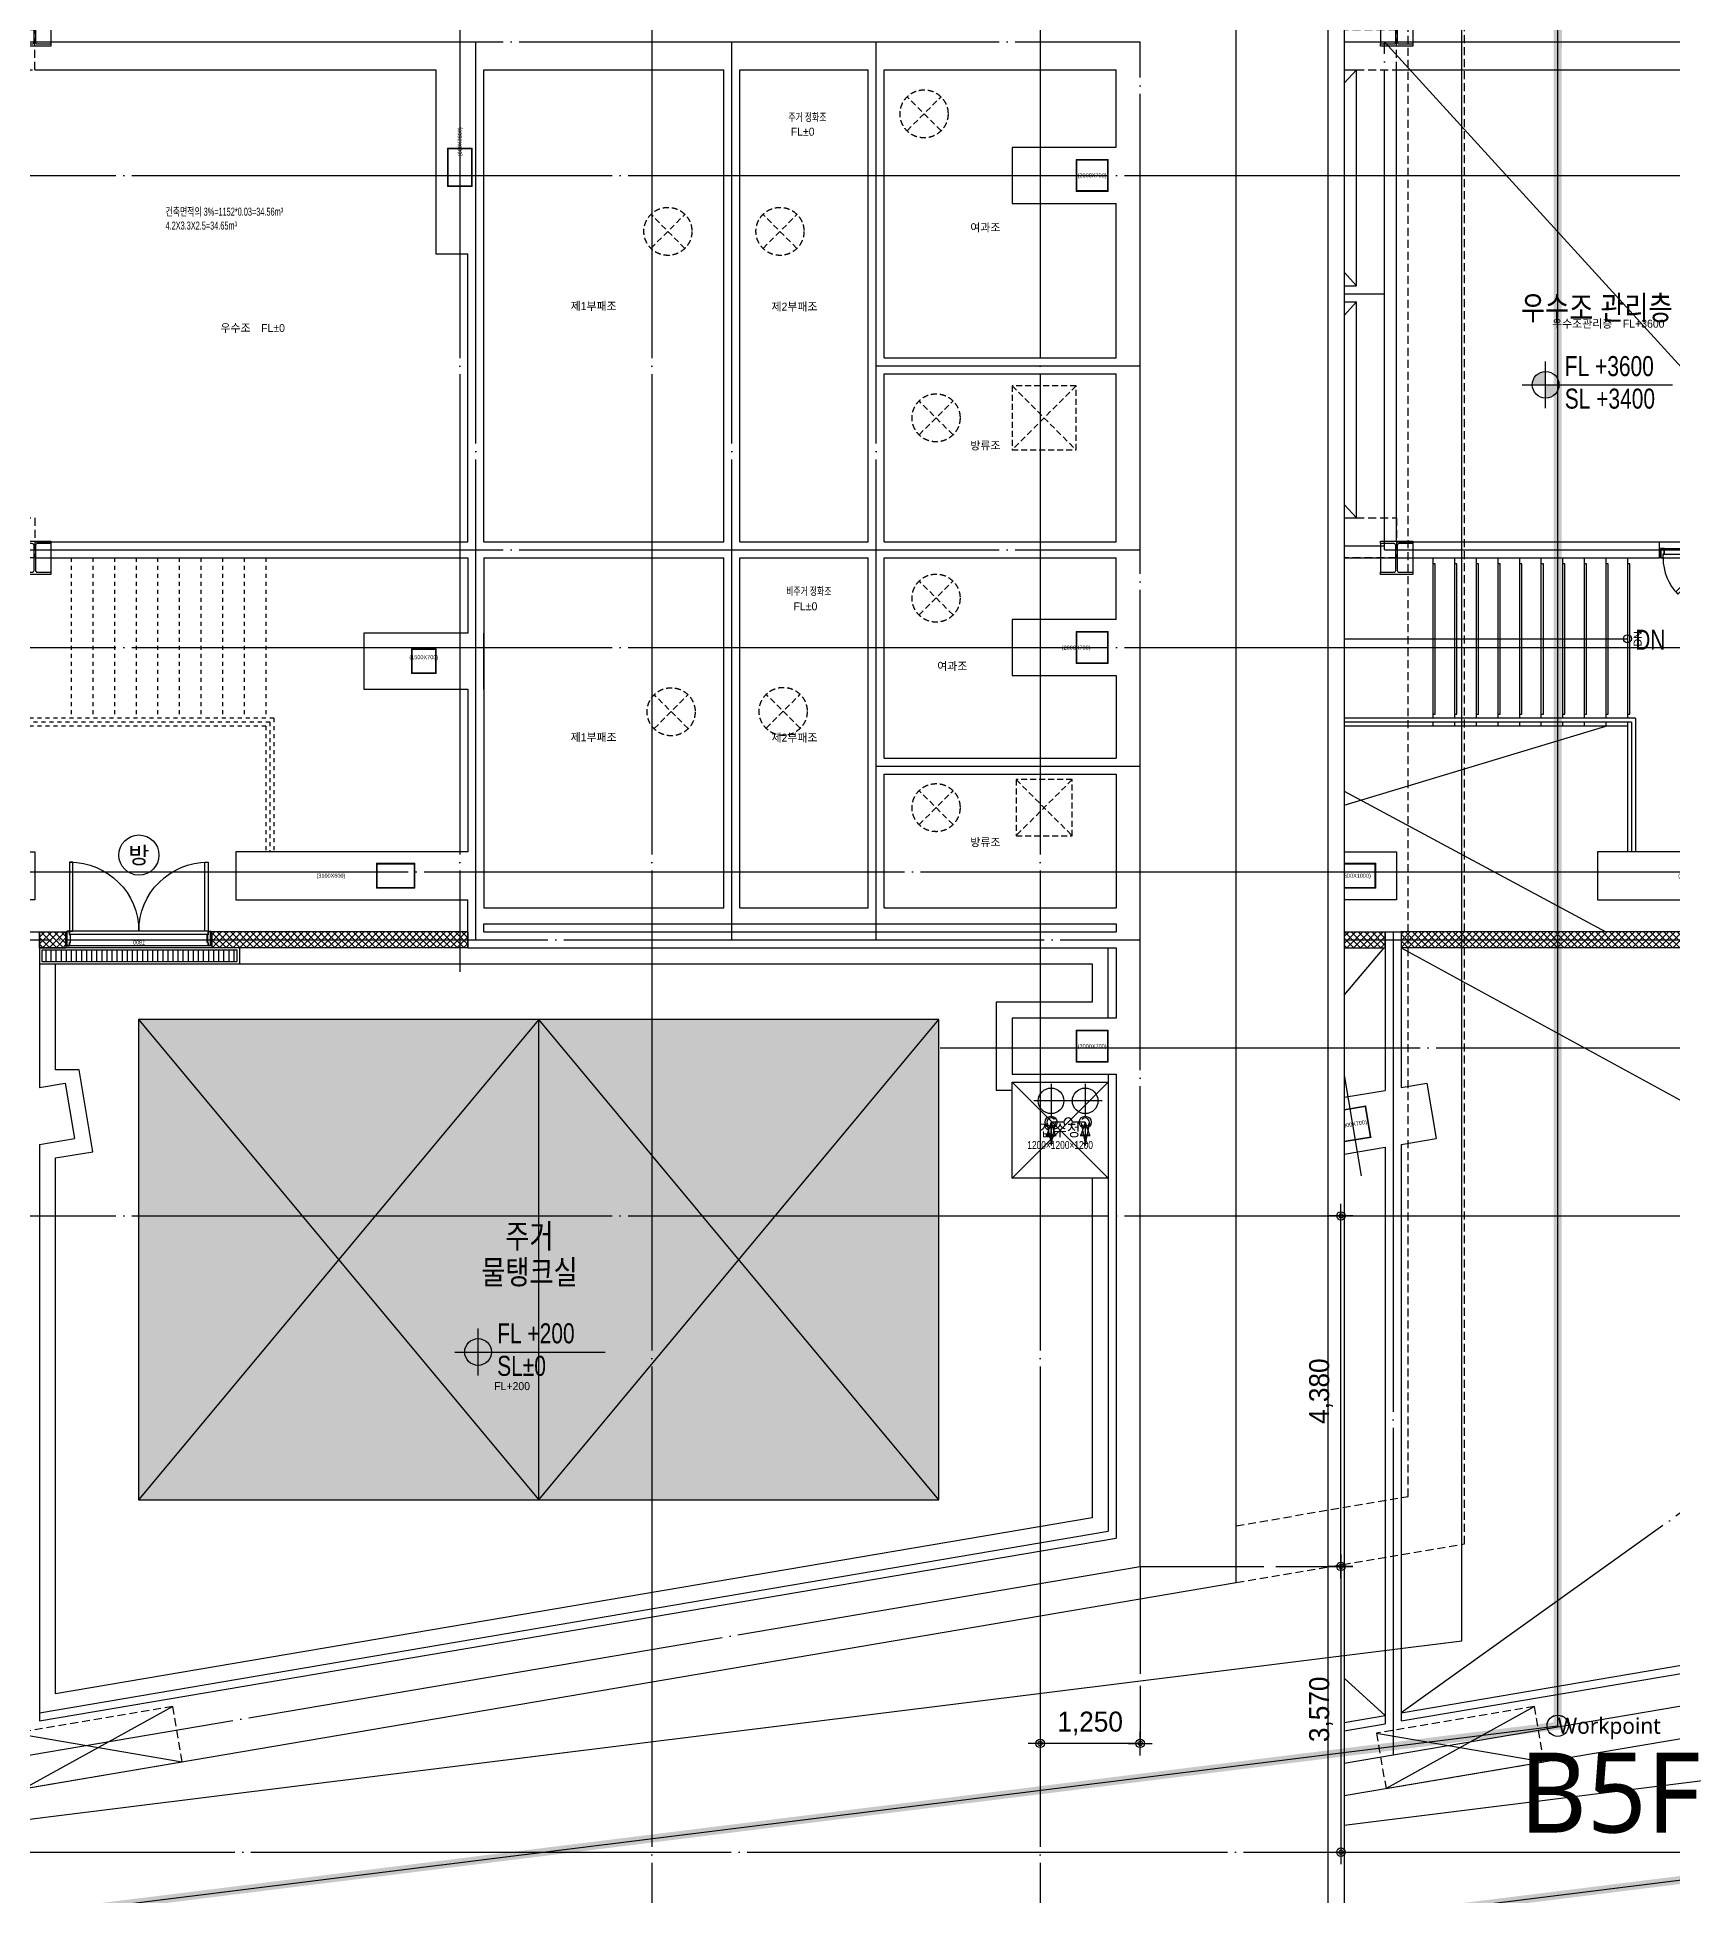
# Model space of a CAD drawing. Header units: millimetres. Extents: x 0 to 1390178, y 0 to 110113.
# Drawn here: x 37944 to 58378, y 16322 to 39544 of the extents above; entities that cross this region are included whole.
import ezdxf
from ezdxf.enums import TextEntityAlignment as Align
from ezdxf.xclip import XClip

# ---------------------------------------------------------------- set-up
doc = ezdxf.new("R2010")
doc.units = ezdxf.units.MM
doc.header["$LTSCALE"] = 100
doc.header["$XCLIPFRAME"] = 0
for name, pattern in [('CEN', [62, 60, -1, 0, -1]), ('X - 평면도$0$CEN', [62, 60, -1, 0, -1]), ('X - 평면도$0$H1', [1, 0.5, -0.5]), ('X - 평면도$0$HID', [1.5, 1, -0.5]), ('X - 평면도$0$HIDDEN', [0.375, 0.25, -0.125]), ('X - 평면도$0$PHANTOM2', [50, 40, -2, 2, -2, 2, -2])]:
    doc.linetypes.add(name, pattern=pattern)
doc.layers.get('DEFPOINTS').update_dxf_attribs({"color": 145})
for name, color, linetype in [('A-CEN', 1, 'CEN'), ('AA-MKXS', 7, 'Continuous'), ('AA-XXXX-SYMB', 7, 'Continuous'), ('AA-XXXX-TEXT', 3, 'Continuous'), ('DIM', 7, 'Continuous'), ('TEXT1', 7, 'Continuous'), ('X - 평면도$0$! □-COL', 2, 'Continuous'), ('X - 평면도$0$0-구역계', 1, 'Continuous'), ('X - 평면도$0$A-HAT', 253, 'Continuous'), ('X - 평면도$0$A-OPEN', 9, 'X - 평면도$0$CEN'), ('X - 평면도$0$AA-EL-PCN8', 8, 'Continuous'), ('X - 평면도$0$AA-SSXM-STRS', 4, 'Continuous'), ('X - 평면도$0$AA-WAXM-BROK', 3, 'Continuous'), ('X - 평면도$0$AA-WAXM-CONC', 2, 'Continuous'), ('X - 평면도$0$AA-XXXX-CNTL', 1, 'X - 평면도$0$CEN'), ('X - 평면도$0$AA-XXXX-PATT', 8, 'Continuous'), ('X - 평면도$0$AA-XXXX-SYMB', 7, 'Continuous'), ('X - 평면도$0$CEN', 1, 'X - 평면도$0$CEN'), ('X - 평면도$0$H6', 6, 'X - 평면도$0$HIDDEN'), ('X - 평면도$0$H7', 7, 'X - 평면도$0$HID'), ('X - 평면도$0$M-PAD', 8, 'Continuous'), ('X - 평면도$0$벽배수판', 6, 'Continuous'), ('X - 평면도$0$집수정', 6, 'Continuous'), ('X - 평면도$0$트랜치', 8, 'Continuous')]:
    doc.layers.add(name, color=color, linetype=linetype)
doc.layers.add('X - 평면도$0$A-door', color=4, linetype='Continuous', lineweight=25)
for name, color, linetype, plot in [('X - 평면도$0$A-GUIDE TEXT', 67, 'Continuous', False), ('X - 평면도$0$AA-XXXX-H', 195, 'Continuous', False), ('X - 평면도$0$DEFPOINT', 163, 'Continuous', False), ('X - 평면도$0$설비장비', 6, 'Continuous', False)]:
    doc.layers.add(name, color=color, linetype=linetype, plot=plot)
doc.styles.add('HAUD01', font='Dotum.ttf')
doc.styles.add('X - 평면도$0$du', font='Dotum.ttf')
doc.styles.add('X - 평면도$0$HAUD01', font='Dotum.ttf')
doc.styles.add('X - 평면도$0$STANDARD', font='Dotum.ttf')
doc.styles.add('X - 평면도$0$맑은고딕', font='malgun.ttf')
doc.dimstyles.new('HAUD-80', dxfattribs={"dimscale": 100, "dimtxt": 2.5, "dimasz": 0.5, "dimexe": 0, "dimexo": 1.5, "dimgap": 1, "dimtad": 1, "dimdec": 0, "dimdsep": 46, "dimlunit": 6, "dimtxsty": 'HAUD01', "dimblk": 'Z_DOT', "dimcen": 2.5, "dimdle": 1.5, "dimclrd": 7, "dimclre": 7, "dimclrt": 4, "dimadec": 0, "dimazin": 0, "dimtfac": 1, "dimtdec": 0, "dimtix": 1, "dimtmove": 2, "dimatfit": 3, "dimfxl": 1, "dimtvp": 1, "dimtolj": 1, "dimtzin": 0, "dimarcsym": 0})

# ---------------------------------------------------------------- blocks, each defined once
blk = doc.blocks.new('C1E7A367F')
at = {"layer": 'AA-XXXX-SYMB'}
h = blk.add_hatch(color=256, dxfattribs=at)
h.paths.add_polyline_path([(-800, 0), (0, 0), (0, 800, 0.4142136)])
h.paths.add_polyline_path([(0, 0), (0, -800, 0.4142136), (800, 0)])
for p, q in [((0, -1400), (0, 1400)), ((-1400, 0), (7614, 0))]:
    blk.add_line(p, q, dxfattribs=at)
blk.add_circle((0, 0), 800, dxfattribs=at)
blk = doc.blocks.new('dr_갑')
at = {"layer": 'TEXT1'}
blk.add_circle((0, 0), 400, dxfattribs=at)
at = {"layer": 'TEXT1', "style": 'HAUD01'}
blk.add_text('방', height=335, dxfattribs=at).set_placement((0, 0), align=Align.MIDDLE)
blk = doc.blocks.new('X - 평면도$0$A$C2B30775D')
at = {"layer": 'X - 평면도$0$A-HAT'}
h = blk.add_hatch(dxfattribs=at)
h.set_pattern_fill('AR-CONC', color=253, scale=2.5)
h.set_pattern_definition([(50, (-37572, 84991.93), (455.4617, -39.8477), [47.625, -523.875]), (355, (-37572, 84991.93), (-88.107, 477.6416), [38.1, -419.1]), (100.451, (-37534.03, 84988.6), (367.3563, 437.7917), [40.475, -445.225]), (46.1842, (-37572, 85118.93), (677.6976, -105.1058), [71.4375, -785.8125]), (96.6356, (-37515.5, 85110.2), (593.5106, 618.564), [60.7125, -667.8375]), (351.184, (-37572, 85118.9), (593.5115, 618.563), [57.15, -628.65]), (21, (-37508.5, 85087.18), (379.0372, -255.6638), [47.625, -523.875]), (326, (-37508.5, 85087.2), (154.505, 460.47), [38.1, -419.1]), (71.4514, (-37476.9, 85065.87), (533.5412, 204.8071), [40.475, -445.225]), (37.5, (-37571.98, 84991.93), (7.7215, 211.3876), [0, -414.02, 0, -425.45, 0, -420.6875]), (7.5, (-37571.98, 84991.93), (167.04916, 250.45144), [0, -242.57, 0, -404.495, 0, -160.3375]), (327.5, (-37713.59, 84991.93), (338.9765, -14.32186), [0, -158.75, 0, -495.3, 0, -657.225]), (317.5, (-37777.1, 84991.93), (370.32295, 63.5662), [0, -206.375, 0, -328.93, 0, -466.725])])
h.paths.add_polyline_path([(37336, 7633), (37336, 13633), (27336, 13633), (27336, 7633)])
at = {"layer": 'X - 평면도$0$A-HAT', "color": 253}
blk.add_lwpolyline([(37336, 13633), (27336, 13633), (27336, 7633), (37336, 7633)], close=True, dxfattribs=at)
blk = doc.blocks.new('X - 평면도$0$A$Cb05b2743')
at = {"layer": 'X - 평면도$0$집수정', "color": 1}
for p, q in [((0, 1200), (-1200, 0)), ((-1200, 1200), (0, 0))]:
    blk.add_line(p, q, dxfattribs=at)
at = {"layer": 'X - 평면도$0$집수정'}
blk.add_lwpolyline([(-1200, 1200), (0, 1200), (0, 0), (-1200, 0)], close=True, dxfattribs=at)
at = {"layer": 'X - 평면도$0$DEFPOINT', "style": 'X - 평면도$0$du'}
for s, height, width, p in [('1200×1200×1200', 100, 0.8, (-600, 415)), ('집수정', 150, 0.9, (-600, 600))]:
    blk.add_text(s, height=height, dxfattribs=dict(at, width=width)).set_placement(p, align=Align.MIDDLE_CENTER)
blk = doc.blocks.new('X - 평면도$0$A$C131C07CB')
at = {"layer": 'X - 평면도$0$0-구역계', "color": 1, "linetype": 'X - 평면도$0$PHANTOM2', "const_width": 100, "flags": 128}
blk.add_lwpolyline([(50108, 50546), (32940, 50631), (27658, 50496), (20509, 50187), (2300, 48329), (1988, 39918), (1940, 31390), (1399, 24265), (272, 6596), (50, 108), (11256, 50), (11486, 6795), (29909, 7122), (29397, 12805), (50106, 15382)], close=True, dxfattribs=at)
at = {"layer": 'X - 평면도$0$DEFPOINT'}
for points in [[(50108, 50546), (32940, 50631), (27658, 50496), (20509, 50187), (2300, 48329), (1988, 39918), (1940, 31390), (1399, 24265), (272, 6596), (50, 108), (11256, 50), (11486, 6795), (29909, 7122), (29397, 12805), (50106, 15382)], [(48908, 49352), (32952, 49431), (27700, 49296), (20596, 48990), (3461, 47241), (3188, 39892), (3140, 31341), (2596, 24182), (1470, 6537), (1291, 1301), (10096, 1256), (10325, 7974), (28598, 8299), (28098, 13852), (48906, 16442)]]:
    blk.add_lwpolyline(points, close=True, dxfattribs=at)
blk.add_circle((50106, 15382), 133, dxfattribs=at)
at = {"layer": 'X - 평면도$0$DEFPOINT', "style": 'X - 평면도$0$맑은고딕'}
blk.add_text('Workpoint ', height=200, dxfattribs=at).set_placement((50106, 15382), align=Align.MIDDLE_LEFT)
blk = doc.blocks.new('X - 평면도$0$A$C32273470')
at = {"layer": 'X - 평면도$0$트랜치'}
h = blk.add_hatch(dxfattribs=at)
h.set_pattern_fill('ANSI31', color=252, scale=20, angle=45)
h.set_pattern_definition([(90, (-63671.98, -42723.11), (-63.5, 0), [])])
h.paths.add_polyline_path([(2470, 30), (2470, 170), (30, 170), (30, 30)])
blk.add_lwpolyline([(2500, 200), (0, 200), (0, 0), (2500, 0)], close=True, dxfattribs=at)
at = {"layer": 'X - 평면도$0$트랜치', "color": 252}
blk.add_lwpolyline([(2470, 170), (30, 170), (30, 30), (2470, 30)], close=True, dxfattribs=at)
blk = doc.blocks.new('X - 평면도$0$A$C598E7E63')
at = {"layer": 'X - 평면도$0$M-PAD'}
blk.add_lwpolyline([(38786, 22783), (28786, 22783), (28786, 16783), (38786, 16783)], close=True, dxfattribs=at)
at = {"layer": 'X - 평면도$0$설비장비'}
for p, q in [((33786, 22783), (28786, 16783)), ((28786, 22783), (33786, 16783)), ((33786, 16783), (33786, 22783)), ((38786, 16783), (33786, 22783)), ((33786, 16783), (38786, 22783)), ((40187, 21980), (40187, 21553)), ((40613, 21980), (40613, 21553)), ((40827, 21767), (39973, 21767)), ((40187, 21500), (40133, 21340)), ((40134, 21489), (40187, 21233)), ((40347, 21500), (40187, 21500)), ((40187, 21500), (40240, 21340)), ((40187, 21500), (40187, 21207)), ((40239, 21491), (40187, 21233)), ((40613, 21500), (40453, 21500)), ((40613, 21500), (40560, 21340)), ((40561, 21489), (40613, 21233)), ((40613, 21500), (40613, 21207)), ((40613, 21500), (40667, 21340)), ((40666, 21491), (40613, 21233)), ((40251, 21340), (40123, 21340)), ((40251, 21329), (40123, 21329)), ((40213, 21233), (40160, 21233)), ((40677, 21340), (40549, 21340)), ((40677, 21329), (40549, 21329)), ((40640, 21233), (40587, 21233))]:
    blk.add_line(p, q, dxfattribs=at)
for centre, radius in [((40187, 21767), 160), ((40613, 21767), 160), ((40187, 21500), 74.5), ((40613, 21500), 74.5)]:
    blk.add_circle(centre, radius, dxfattribs=at)
for centre, start, end in [((40187, 21500), 36.8699, 323.1301), ((40400, 21500), 306.8699, 233.1301), ((40613, 21500), 216.8699, 143.1301)]:
    blk.add_arc(centre, 53.3, start, end, dxfattribs=at)
blk = doc.blocks.new('X - 평면도$0$B5F_COL')
at = {"layer": 'X - 평면도$0$AA-WAXM-CONC'}
for p, q in [((-59878, 44123), (-59878, 43523)), ((-56978, 44123), (-59878, 44123)), ((-59878, 43523), (-56978, 43523)), ((-63981, 40896), (-62528, 41141)), ((-62328, 41175), (-62009, 41229)), ((-62009, 41229), (-61892, 40539)), ((-63864, 40206), (-62528, 40432)), ((-62328, 40465), (-61892, 40539))]:
    blk.add_line(p, q, dxfattribs=at)
for points in [[(-57378, 53893), (-57378, 51593), (-56978, 51593)], [(-56778, 51593), (-56778, 51593), (-56778, 53893)], [(-48878, 52923), (-50178, 52923), (-50178, 52223), (-48878, 52223)], [(-48878, 47023), (-50178, 47023), (-50178, 46323), (-48878, 46323)], [(-56978, 46853), (-58278, 46853), (-58278, 46153), (-56978, 46153)], [(-56778, 46153), (-56778, 46853)], [(-48878, 42043), (-50178, 42043), (-50178, 41343), (-48878, 41343)]]:
    blk.add_lwpolyline(points, dxfattribs=at)
blk.add_lwpolyline([(-62388, 43523), (-63388, 43523), (-63388, 44123), (-62388, 44123)], close=True, dxfattribs=at)
at = {"layer": 'X - 평면도$0$DEFPOINT'}
for p, q in [((-60664, 33443), (-62519, 32418)), ((-62636, 33108), (-60547, 32753))]:
    blk.add_line(p, q, dxfattribs=at)
at = {"layer": 'X - 평면도$0$DEFPOINT', "linetype": 'X - 평면도$0$HID'}
for points in [[(-63718, 54393), (-63718, 53893), (-62388, 53893), (-62388, 54393), (-63718, 54393)], [(-63588, 47793), (-63588, 48293), (-62388, 48293), (-62388, 47793), (-63588, 47793)]]:
    blk.add_lwpolyline(points, dxfattribs=at)
blk.add_lwpolyline([(-60664, 33443), (-62636, 33108), (-62519, 32418), (-60547, 32753)], close=True, dxfattribs=at)
at = {"layer": 'X - 평면도$0$DEFPOINT', "style": 'X - 평면도$0$STANDARD'}
for s, rotation, p in [('(600X2800)', 90, (-57078, 52993)), ('(2000X700)', 9.5826, (-62937, 40718))]:
    blk.add_text(s, height=50, rotation=rotation, dxfattribs=at).set_placement(p, align=Align.MIDDLE_CENTER)
for s, p in [('(2000X700)', (-49178, 52573)), ('(2000X700)', (-49378, 46673)), ('(1500X700)', (-57528, 46553)), ('(600X1000)', (-62888, 43823)), ('(3100X600)', (-58688, 43823)), ('(2000X700)', (-49178, 41693))]:
    blk.add_text(s, height=50, dxfattribs=at).set_placement(p, align=Align.MIDDLE_CENTER)
blk = doc.blocks.new('X - 평면도$0$A$C5db30ff4')
at = {"layer": 'DEFPOINTS'}
blk.add_circle((0, 0), 133, dxfattribs=at)
at = {"layer": 'X - 평면도$0$AA-WAXM-CONC'}
for p, q in [((-4017, 1789), (-4017, 22191)), ((-19027, 20691), (-14017, 20691)), ((-13417, 20691), (-10417, 20691)), ((-10417, 14791), (-10417, 20691)), ((-10217, 20691), (-8617, 20691)), ((-10217, 14791), (-10217, 20691)), ((-8617, 14791), (-8617, 20691)), ((-8417, 20691), (-5517, 20691)), ((-8417, 17091), (-8417, 20691)), ((-5517, 19721), (-5517, 20691)), ((-5517, 17091), (-5517, 19021)), ((-13617, 14791), (-13617, 18391)), ((-13417, 14791), (-13417, 18391)), ((-8417, 17091), (-5517, 17091)), ((-8417, 16891), (-5517, 16891)), ((-8417, 14791), (-8417, 16891)), ((-5517, 14791), (-5517, 16891)), ((-19027, 14791), (-13617, 14791)), ((-13417, 14791), (-10417, 14791)), ((-10217, 14791), (-8617, 14791)), ((-8417, 14791), (-5517, 14791)), ((-19017, 14591), (-13617, 14591)), ((-13617, 14591), (-13617, 13651)), ((-13417, 14591), (-13417, 10221)), ((-13417, 14591), (-10417, 14591)), ((-10417, 10221), (-10417, 14591)), ((-10217, 14591), (-8617, 14591)), ((-10217, 10221), (-10217, 14591)), ((-8617, 10221), (-8617, 14591)), ((-8417, 12091), (-8417, 14591)), ((-8417, 14591), (-5517, 14591)), ((-5517, 13821), (-5517, 14591)), ((-5517, 13121), (-5517, 12091)), ((-13617, 12951), (-13617, 10921)), ((-8417, 12091), (-5517, 12091)), ((-8417, 10221), (-8417, 11891)), ((-8417, 11891), (-5517, 11891)), ((-5517, 11891), (-5517, 10221)), ((-13617, 9721), (-13617, 10321)), ((-13417, 10221), (-10417, 10221)), ((-10217, 10221), (-8617, 10221)), ((-8417, 10221), (-5517, 10221)), ((-13417, 10021), (-5517, 10021)), ((-13417, 9921), (-13417, 10021)), ((-5517, 10021), (-5517, 9921)), ((-19167, 9921), (-18967, 9921)), ((-18967, 9921), (-18967, 7973)), ((-13417, 9921), (-5517, 9921)), ((-13617, 9721), (-5517, 9721)), ((-5517, 9721), (-5517, 8841)), ((-5517, 8141), (-5517, 2346)), ((-18967, 7263), (-18967, 60)), ((-18967, 60), (-5517, 2346)), ((-22067, -1279), (-4017, 1789))]:
    blk.add_line(p, q, dxfattribs=at)
blk.add_point((0, 0), dxfattribs=at)
at = {"layer": 'DEFPOINTS', "style": 'X - 평면도$0$맑은고딕'}
for s, height, p in [('Workpoint ', 200, (0, 0)), ('B5F', 1000, (-482, -834))]:
    blk.add_text(s, height=height, dxfattribs=at).set_placement(p, align=Align.MIDDLE_LEFT)
blk = doc.blocks.new('X - 평면도$0$ㅁ-400X400X9X9')
at = {"layer": 'X - 평면도$0$! □-COL', "lineweight": 9, "flags": 128}
for points in [[(143814, 359875), (144214, 359875), (144214, 359884), (143814, 359884)], [(143814, 359493), (143823, 359493), (143823, 359875), (143814, 359875)], [(144214, 359493), (144205, 359493), (144205, 359875), (144214, 359875)], [(143814, 359493), (144214, 359493), (144214, 359484), (143814, 359484)]]:
    blk.add_lwpolyline(points, close=True, dxfattribs=at)
blk = doc.blocks.new('X - 평면도$0$ㅁ-310X310X9X9')
at = {"layer": 'X - 평면도$0$! □-COL', "lineweight": 9, "elevation": 0, "flags": 128}
for points in [[(295854, -66584), (296164, -66584), (296164, -66575), (295854, -66575)], [(295854, -66876), (295863, -66876), (295863, -66584), (295854, -66584)], [(296164, -66876), (296155, -66876), (296155, -66584), (296164, -66584)], [(295854, -66876), (296164, -66876), (296164, -66885), (295854, -66885)]]:
    blk.add_lwpolyline(points, close=True, dxfattribs=at)
blk = doc.blocks.new('X - 평면도$0$ㅁ-480X310X9X9')
at = {"layer": 'X - 평면도$0$! □-COL', "lineweight": 9, "elevation": 0, "flags": 128}
for points in [[(295854, -66584), (296164, -66584), (296164, -66575), (295854, -66575)], [(295854, -67046), (295863, -67046), (295863, -66584), (295854, -66584)], [(296164, -67046), (296155, -67046), (296155, -66584), (296164, -66584)], [(295854, -67046), (296164, -67046), (296164, -67055), (295854, -67055)]]:
    blk.add_lwpolyline(points, close=True, dxfattribs=at)
blk = doc.blocks.new('X - 평면도$0$A$Cb11c32c7')
at = {"layer": 'X - 평면도$0$AA-XXXX-H'}
blk.add_lwpolyline([(-9, 154, 0.414214), (-31, 176), (-202, 176), (-202, 205), (202, 205), (202, 176), (31, 176, 0.414214), (9, 154), (9, -159, 0.414214), (31, -181), (202, -181), (202, -209), (-202, -209), (-202, -181), (-31, -181, 0.414214), (-9, -159)], format="xyb", close=True, dxfattribs=at)
at = {"layer": 'X - 평면도$0$DEFPOINT', "color": 195}
for p, q in [((-202, 176), (-202, -181)), ((202, 176), (202, -181))]:
    blk.add_line(p, q, dxfattribs=at)
blk = doc.blocks.new('X - 평면도$0$A$C3919c76b')
for p in [(-77388, 54393), (-70922, 54393), (-62388, 54396), (-70913, 47796), (-62388, 47796), (-77388, 44383), (-70913, 44383)]:
    blk.add_blockref('X - 평면도$0$A$Cb11c32c7', p)
at = {"rotation": 90}
blk.add_blockref('X - 평면도$0$A$Cb11c32c7', (-77388, 47793), dxfattribs=at)
blk = doc.blocks.new('X - 평면도$0$A$C69CA1AF6')
for name, p in [('X - 평면도$0$A$C3919c76b', (43361, -33202)), ('X - 평면도$0$ㅁ-480X310X9X9', (-309726, 86286, 0)), ('X - 평면도$0$ㅁ-400X400X9X9', (-149832, -340313)), ('X - 평면도$0$ㅁ-400X400X9X9', (-149832, -346213)), ('X - 평면도$0$ㅁ-310X310X9X9', (-310176, 80031, 0)), ('X - 평면도$0$ㅁ-400X400X9X9', (-149832, -351193))]:
    blk.add_blockref(name, p)
for name, p, rotation in [('X - 평면도$0$ㅁ-480X310X9X9', (-86342, -285388, 0), 90), ('X - 평면도$0$ㅁ-480X310X9X9', (-81332, -285388, 0), 90), ('X - 평면도$0$ㅁ-400X400X9X9', (-101704, -371124), 9.582629357068267)]:
    blk.add_blockref(name, p, dxfattribs=dict(rotation=rotation))
blk = doc.blocks.new('X - 평면도$0$A$C0994281e')
at = {"layer": 'X - 평면도$0$H6', "ltscale": 3}
for points in [[(-2188, 5138), (-2612, 5562)], [(-2612, 5138), (-2188, 5562)], [(-5388, 3668), (-5812, 4092)], [(-5812, 3668), (-5388, 4092)], [(-3988, 3668), (-4412, 4092)], [(-4412, 3668), (-3988, 4092)], [(-1300, 1950), (-1300, 1150), (-500, 1150), (-500, 1950), (-1300, 1950)], [(-500, 1950), (-1300, 1150)], [(-1300, 1950), (-500, 1150)], [(-2038, 1338), (-2462, 1762)], [(-2462, 1338), (-2038, 1762)], [(-2038, -912), (-2462, -488)], [(-2462, -912), (-2038, -488)], [(-5348, -2332), (-5772, -1908)], [(-5772, -2332), (-5348, -1908)], [(-3948, -2327), (-4372, -1903)], [(-4372, -2327), (-3948, -1903)], [(-1250, -2970), (-1250, -3670), (-550, -3670), (-550, -2970), (-1250, -2970)], [(-550, -2970), (-1250, -3670)], [(-1250, -2970), (-550, -3670)], [(-2038, -3532), (-2462, -3108)], [(-2462, -3532), (-2038, -3108)]]:
    blk.add_lwpolyline(points, dxfattribs=at)
for centre in [(-2400, 5348), (-5600, 3880), (-4200, 3880), (-2250, 1550), (-2250, -702), (-5560, -2122), (-4160, -2117), (-2250, -3320)]:
    blk.add_circle(centre, 300, dxfattribs=at)
blk = doc.blocks.new('*U1013')
at = {"layer": 'X - 평면도$0$A-door', "color": 8}
for p, q in [((670, 0), (30, 0)), ((45, -45), (655, -45)), ((655, -120), (45, -120))]:
    blk.add_line(p, q, dxfattribs=at)
at = {"layer": 'X - 평면도$0$A-door'}
for points in [[(483, 453), (30, 0), (58, -28), (511, 424)], [(2, -15), (2, -15), (2, -15), (0, -15), (0, 0), (30, 0), (30, -45), (45, -45), (45, -120), (0, -120), (0, -105), (2, -105), (2, -105), (2, -105), (2, -118), (43, -118), (43, -47), (28, -47), (28, -2), (2, -2)], [(698, -15), (698, -15), (698, -15), (700, -15), (700, 0), (670, 0), (670, -45), (655, -45), (655, -120), (700, -120), (700, -105), (698, -105), (698, -105), (698, -105), (698, -118), (657, -118), (657, -47), (672, -47), (672, -2), (698, -2)]]:
    blk.add_lwpolyline(points, close=True, dxfattribs=at)
at = {"layer": 'X - 평면도$0$A-door', "color": 8}
for points in [[(20, -118), (2, -118), (2, -2), (20, -2), (20, -3), (3, -3), (3, -117), (20, -117)], [(680, -118), (698, -118), (698, -2), (680, -2), (680, -3), (697, -3), (697, -117), (680, -117)]]:
    blk.add_lwpolyline(points, close=True, dxfattribs=at)
blk.add_arc((30, 0), 640, 0, 45, dxfattribs=at)
blk = doc.blocks.new('X - 평면도$0$A$C88a9d7ee')
at = {"layer": 'X - 평면도$0$AA-WAXM-CONC'}
for p, q in [((-21952, 20691), (-19527, 20691)), ((-19527, 17991), (-19527, 20691)), ((-19027, 14791), (-19027, 20691)), ((-19027, 20691), (-14017, 20691)), ((-21952, 17991), (-19527, 17991)), ((-21952, 17791), (-19527, 17791)), ((-19527, 15091), (-19527, 17791)), ((-21952, 15091), (-19527, 15091)), ((-19027, 14791), (-15742, 14791)), ((-15742, 14591), (-15742, 14791)), ((-22202, 14591), (-19027, 14591)), ((-19017, 14591), (-15742, 14591)), ((-19167, 9921), (-19167, 7939)), ((-19167, 9921), (-18967, 9921)), ((-18967, 9921), (-18967, 7973)), ((-19167, 7229), (-19167, 26)), ((-18967, 7263), (-18967, 60)), ((-18967, 60), (-5517, 2346)), ((-22067, -1279), (-4017, 1789)), ((-26550, -1229), (-19167, 26))]:
    blk.add_line(p, q, dxfattribs=at)
blk = doc.blocks.new('X - 평면도$0$철재양여닫이문(S)1')
at = {"layer": 'X - 평면도$0$A-door', "color": 9}
for p, q in [((35, 0), (1765, 0)), ((35, -180), (1765, -180)), ((45, -40), (1755, -40))]:
    blk.add_line(p, q, dxfattribs=at)
at = {"layer": 'X - 평면도$0$A-door'}
for points in [[(75, 865), (35, 865), (35, 0), (75, 0)], [(1725, 865), (1765, 865), (1765, 0), (1725, 0)], [(2, -30), (2, -2), (33, -2), (33, -42), (43, -42), (43, -138), (33, -138), (33, -178), (2, -178), (2, -150), (0, -150), (0, -180), (35, -180), (35, -140), (45, -140), (45, -40), (35, -40), (35, 0), (0, 0), (0, -30)], [(1798, -30), (1798, -2), (1767, -2), (1767, -42), (1757, -42), (1757, -138), (1767, -138), (1767, -178), (1798, -178), (1798, -150), (1800, -150), (1800, -180), (1765, -180), (1765, -140), (1755, -140), (1755, -40), (1765, -40), (1765, 0), (1800, 0), (1800, -30)]]:
    blk.add_lwpolyline(points, close=True, dxfattribs=at)
at = {"layer": 'X - 평면도$0$A-door', "color": 8}
for points in [[(33, -2), (2, -2), (2, -178), (33, -178), (33, -177), (3, -177), (3, -3), (33, -3)], [(1767, -2), (1798, -2), (1798, -178), (1767, -178), (1767, -177), (1797, -177), (1797, -3), (1767, -3)]]:
    blk.add_lwpolyline(points, close=True, dxfattribs=at)
at = {"layer": 'X - 평면도$0$A-door', "color": 1}
for centre, start, end in [((35, 0), 0, 90), ((1765, 0), 90, 180)]:
    blk.add_arc(centre, 865, start, end, dxfattribs=at)
at = {"layer": 'X - 평면도$0$A-GUIDE TEXT'}
for p, q in [((-10, -175), (-10, -5)), ((1810, -175), (1810, -5))]:
    blk.add_line(p, q, dxfattribs=at)
at = {"layer": 'X - 평면도$0$DEFPOINT', "style": 'X - 평면도$0$HAUD01'}
blk.add_text('1800', height=50, dxfattribs=at).set_placement((898, -180), align=Align.BOTTOM_CENTER)
blk = doc.blocks.new('X - 평면도', base_point=(-475.4, -286.7))
at = {"layer": 'X - 평면도$0$AA-XXXX-PATT'}
h = blk.add_hatch(dxfattribs=at)
h.set_pattern_fill('_USER', color=256, scale=60, angle=45, double=1, pattern_type=0)
h.set_pattern_definition([(45, (0, 0), (-42.426407, 42.426407), []), (135, (0, 0), (-42.426407, -42.426407), [])])
h.paths.add_polyline_path([(60122, 43123.1), (60122, 42923.1), (63472, 42923.1), (63472, 43123.1)])
h.paths.add_polyline_path([(64002, 42923.1), (64002, 43123.1), (63672, 43123.1), (63672, 42923.1)])
h.paths.add_polyline_path([(69022, 42923.1), (69022, 43123.1), (65822, 43123.1), (65822, 42923.1)])
h.paths.add_polyline_path([(56522, 41873.1), (56522, 41673.1), (57922, 41673.1), (57922, 42923.1), (58302, 42923.1), (58302, 43123.1), (57722, 43123.1), (57722, 41873.1)])
h.paths.add_polyline_path([(55852, 41673.1), (55852, 41873.1), (53832, 41873.1), (53832, 41673.1), (54122, 41673.1), (54122, 31773.1), (54762, 31773.1), (54762, 31973.1), (54322, 31973.1), (54322, 41673.1)])
h = blk.add_hatch(dxfattribs=at)
h.set_pattern_fill('_USER', color=256, scale=60, angle=45, double=1, pattern_type=0)
h.set_pattern_definition([(45, (-3e-07, -59400.01), (-42.426407, 42.426407), []), (135, (-3e-07, -59400.01), (-42.426407, -42.426407), [])])
h.paths.add_polyline_path([(69022, -16476.9), (69022, -16276.9), (63672, -16276.9), (63672, -16476.9)])
h.paths.add_polyline_path([(54122, -17526.9), (54122, -27626.9), (54762, -27626.9), (54762, -27426.9), (54322, -27426.9), (54322, -17726.9), (57922, -17726.9), (57922, -16476.9), (63472, -16476.9), (63472, -16276.9), (57722, -16276.9), (57722, -17526.9)])
at = {"layer": 'DEFPOINTS'}
blk.add_line((82639.2, -26197.8), (63462, -5156.9), dxfattribs=at)
blk.add_line((82639.2, -26197.8), (63462, -5156.9), dxfattribs=at)
at = {"layer": 'X - 평면도$0$A-OPEN'}
for p, q in [((63112, -5506.9), (60687, -8206.9)), ((60687, -5506.9), (63112, -8206.9)), ((63112, -8406.9), (60687, -11106.9)), ((60687, -8406.9), (63112, -11106.9)), ((57537, -11606.9), (66227, -16276.9)), ((57722, -16276.9), (66227, -13706.9)), ((54322, -27326.9), (63457.5, -16476.9)), ((63672, -16476.9), (77022, -23767.4)), ((77022, -16476.9), (63672, -26036.6)), ((54322, -17726.9), (63472, -26070.6))]:
    blk.add_line(p, q, dxfattribs=at)
at = {"layer": 'X - 평면도$0$AA-EL-PCN8'}
blk.add_line((66897, -11406.9), (67622, -11406.9), dxfattribs=at)
at = {"layer": 'X - 평면도$0$AA-SSXM-STRS', "linetype": 'X - 평면도$0$H1'}
for p, q in [((64067, 47793.1), (64067, 45793.1)), ((64337, 47793.1), (64337, 45793.1)), ((64607, 47793.1), (64607, 45793.1)), ((64877, 47793.1), (64877, 45793.1)), ((65147, 47793.1), (65147, 45793.1)), ((65417, 47793.1), (65417, 45793.1)), ((65687, 47793.1), (65687, 45793.1)), ((65957, 47793.1), (65957, 45793.1)), ((66227, 47793.1), (66227, 45793.1)), ((66497, 47793.1), (66497, 45793.1)), ((66597, 45793.1), (61772.5, 45793.1)), ((66597, 45793.1), (66597, 44123.1)), ((66497, 45693.1), (61748.4, 45693.1)), ((66547, 45743.1), (61760.5, 45743.1)), ((66497, 45693.1), (66497, 44123.1)), ((66547, 45743.1), (66547, 44123.1))]:
    blk.add_line(p, q, dxfattribs=at)
at = {"layer": 'X - 평면도$0$AA-SSXM-STRS'}
for p, q in [((64067, -11606.9), (64067, -13606.9)), ((64337, -11606.9), (64337, -13606.9)), ((64607, -11606.9), (64607, -13606.9)), ((64877, -11606.9), (64877, -13606.9)), ((65147, -11606.9), (65147, -13606.9)), ((65417, -11606.9), (65417, -13606.9)), ((65687, -11606.9), (65687, -13606.9)), ((65957, -11606.9), (65957, -13606.9)), ((66227, -11606.9), (66227, -13606.9)), ((66497, -11606.9), (66497, -13606.9)), ((66597, -13606.9), (60137, -13606.9)), ((66547, -13656.9), (60137, -13656.9)), ((64067, -13656.9), (64067, -13706.9)), ((64337, -13656.9), (64337, -13706.9)), ((64607, -13656.9), (64607, -13706.9)), ((64877, -13656.9), (64877, -13706.9)), ((65147, -13656.9), (65147, -13706.9)), ((65417, -13656.9), (65417, -13706.9)), ((65687, -13656.9), (65687, -13706.9)), ((65957, -13656.9), (65957, -13706.9)), ((66227, -13656.9), (66227, -13706.9)), ((66497, -13656.9), (66497, -13706.9)), ((66547, -13656.9), (66547, -15276.9)), ((66597, -13606.9), (66597, -15276.9)), ((66497, -13706.9), (60437, -13706.9)), ((66497, -13706.9), (66497, -15276.9))]:
    blk.add_line(p, q, dxfattribs=at)
for points in [[(64067, -13556.9), (64097, -13556.9), (64097, -11681.9), (64067, -11681.9)], [(64337, -13556.9), (64367, -13556.9), (64367, -11681.9), (64337, -11681.9)], [(64607, -13556.9), (64637, -13556.9), (64637, -11681.9), (64607, -11681.9)], [(64877, -13556.9), (64907, -13556.9), (64907, -11681.9), (64877, -11681.9)], [(65147, -13556.9), (65177, -13556.9), (65177, -11681.9), (65147, -11681.9)], [(65417, -13556.9), (65447, -13556.9), (65447, -11681.9), (65417, -11681.9)], [(65687, -13556.9), (65717, -13556.9), (65717, -11681.9), (65687, -11681.9)], [(65957, -13556.9), (65987, -13556.9), (65987, -11681.9), (65957, -11681.9)], [(66227, -13556.9), (66257, -13556.9), (66257, -11681.9), (66227, -11681.9)], [(66497, -13556.9), (66527, -13556.9), (66527, -11681.9), (66497, -11681.9)]]:
    blk.add_lwpolyline(points, dxfattribs=at)
at = {"layer": 'X - 평면도$0$AA-WAXM-BROK'}
for p, q in [((63672, 43123.1), (64002, 43123.1)), ((63672, 42923.1), (63672, 43123.1)), ((64002, 43123.1), (64002, 42923.1)), ((69022, 43123.1), (65822, 43123.1)), ((65822, 43123.1), (65822, 42923.1)), ((69022, 43123.1), (69022, 42923.1)), ((63672, 42923.1), (64002, 42923.1)), ((69022, 42923.1), (65822, 42923.1)), ((57722, -16276.9), (63472, -16276.9)), ((57922, -16476.9), (63472, -16476.9)), ((63472, -16476.9), (63472, -16276.9)), ((69022, -16276.9), (63672, -16276.9)), ((69022, -16476.9), (63672, -16476.9))]:
    blk.add_line(p, q, dxfattribs=at)
at = {"layer": 'X - 평면도$0$AA-XXXX-CNTL'}
for p, q in [((68922, 68689.6), (68922, 42623.1)), ((71322, 68689.6), (71322, 19243.1)), ((76172, 68689.6), (76172, 19243.1)), ((63462, 54243.1), (77422, 54243.1)), ((69122, 43023.1), (69122, 54243.1)), ((72322, 43023.1), (72322, 54243.1)), ((74122, 43023.1), (74122, 54243.1)), ((77422, 35193.4), (77422, 54243.1)), ((27286.2, 52573.1), (88213.6, 52573.1)), ((74122, 50193.1), (77422, 50193.1)), ((63462, 47893.1), (77422, 47893.1)), ((27286.2, 46673.1), (88213.6, 46673.1)), ((74122, 45193.1), (77422, 45193.1)), ((62276.1, 43873.1), (88213.6, 43873.1)), ((57822, 43023.1), (77422, 43023.1)), ((74922, 41673.1), (88213.6, 41673.1)), ((27286.2, 39573.1), (88213.6, 39573.1)), ((60172, 32261.4), (77422, 35193.4)), ((47712, 31623.1), (88213.6, 31623.1)), ((48762, -5156.9), (63462, -5156.9)), ((48762, -5156.9), (63462, -5156.9)), ((63462, -5156.9), (77422, -5156.9)), ((63462, -11506.9), (63462, -5156.9)), ((63462, -11506.9), (63462, -5156.9)), ((27286.2, -6826.9), (88213.6, -6826.9)), ((60562, -8306.9), (63462, -8306.9)), ((60562, -8306.9), (63462, -8306.9)), ((54712, -11456.9), (63462, -11456.9)), ((54712, -11456.9), (63462, -11456.9)), ((63462, -11506.9), (77422, -11506.9)), ((27286.2, -12726.9), (88213.6, -12726.9)), ((62276.1, -15526.9), (88213.6, -15526.9)), ((63572, -16276.9), (63572, -26560.7)), ((62959, -18064.2), (63171.9, -19325.5)), ((27286.2, -19826.9), (88213.6, -19826.9)), ((60172, -27138.6), (77422, -24206.6)), ((47712, -27776.9), (88213.6, -27776.9))]:
    blk.add_line(p, q, dxfattribs=at)
at = {"layer": 'X - 평면도$0$AA-XXXX-SYMB'}
blk.add_lwpolyline([(60437, -12616.9), (66497, -12616.9)], dxfattribs=at)
blk.add_circle((66497, -12616.9), 50, dxfattribs=at)
at = {"layer": 'X - 평면도$0$CEN'}
blk.add_line((57822, -16376.9), (69022, -16376.9), dxfattribs=at)
at = {"layer": 'X - 평면도$0$H7'}
for p, q in [((81472, 35476), (81472, 67073.1)), ((80772, 36067.1), (80772, 66373.1)), ((78622, 35701.7), (80772, 36067.1)), ((78622, 34991.6), (81472, 35476))]:
    blk.add_line(p, q, dxfattribs=at)
at = {"layer": 'X - 평면도$0$벽배수판'}
for p, q in [((77022, 42043.1), (77022, 42923.1)), ((77022, 41343.1), (77022, 35632.6)), ((63672, 33363.4), (77022, 35632.6)), ((63672, -26036.6), (77022, -23767.4)), ((56080.6, -27326.9), (63472, -26070.6))]:
    blk.add_line(p, q, dxfattribs=at)
at = {"layer": 'X - 평면도$0$트랜치'}
for points in [[(63872, 33600.3), (63872, 40296.2), (64338.2, 40374.9), (64165.9, 41395.8), (63872, 41395.8), (63872, 42723.1), (76822, 42723.1), (76822, 42243.1), (75622, 42243.1), (75622, 41143.1), (75822, 41143.1)], [(76822, 40043.1), (76822, 35801.4), (63872, 33600.3)]]:
    blk.add_lwpolyline(points, dxfattribs=at)
for name, p in [('X - 평면도$0$A$C5db30ff4', (82639.2, 33202.2)), ('X - 평면도$0$B5F_COL', (126000, 0)), ('X - 평면도$0$A$C69CA1AF6', (82639.2, 33202.2)), ('X - 평면도$0$A$C2B30775D', (37572, 28393.1)), ('X - 평면도$0$A$C598E7E63', (36122, 19243.1)), ('X - 평면도$0$A$C0994281e', (77122, 47993.1)), ('X - 평면도$0$A$Cb05b2743', (77022, 40043.1)), ('X - 평면도$0$A$C88a9d7ee', (82639.2, -26197.8)), ('X - 평면도$0$B5F_COL', (126000, -59400)), ('X - 평면도$0$A$C69CA1AF6', (82639.2, -26197.8))]:
    blk.add_blockref(name, p)
at = {"layer": 'DEFPOINTS'}
for p in [(32532.9, 17819.8), (32532.9, -41580.2)]:
    blk.add_blockref('X - 평면도$0$A$C131C07CB', p, dxfattribs=at)
at = {"layer": 'X - 평면도$0$A-door', "xscale": -1}
blk.add_blockref('X - 평면도$0$철재양여닫이문(S)1', (65812, 43128.1), dxfattribs=at)
at = {"layer": 'X - 평면도$0$A-door', "rotation": 180}
blk.add_blockref('*U1013', (67612, -11606.9), dxfattribs=at)
at = {"layer": 'X - 평면도$0$트랜치'}
blk.add_blockref('X - 평면도$0$A$C32273470', (63672, 42723.1), dxfattribs=at)
at = {"layer": 'X - 평면도$0$DEFPOINT', "style": 'X - 평면도$0$HAUD01', "width": 0.7}
for s, p in [('주거 정화조', (73503.2, 53250.1)), ('주거 정화조', (73503.2, 53250.1)), ('비주거 정화조', (73565.4, 47327.6)), ('비주거 정화조', (73565.4, 47327.6))]:
    blk.add_text(s, height=100, dxfattribs=at).set_placement(p, align=Align.RIGHT)
at = {"layer": 'X - 평면도$0$DEFPOINT', "style": 'X - 평면도$0$HAUD01'}
for s, p in [('FL±0', (73057, 53068.4)), ('FL±0', (73057, 53068.4)), ('FL±0', (66440, 50615.8)), ('FL±0', (73091.9, 47138.7)), ('FL±0', (73091.9, 47138.7)), ('FL+200', (69351.8, 37395.8)), ('FL+3600', (66440, -8730.5))]:
    blk.add_text(s, height=100, dxfattribs=at).set_placement(p)
at = {"layer": 'X - 평면도$0$DEFPOINT', "style": 'X - 평면도$0$HAUD01', "width": 0.7}
for s, p in [('건축면적의 3%%%=1152*0.03=34.56m³', (65245.7, 52119.3)), ('4.2X3.3X2.5=34.65m³', (65245.7, 51945.6))]:
    blk.add_text(s, height=100, dxfattribs=at).set_placement(p, align=Align.MIDDLE_LEFT)
at = {"layer": 'X - 평면도$0$DEFPOINT', "style": 'X - 평면도$0$HAUD01'}
for s, p in [('여과조', (75488.1, 51921.1)), ('여과조', (75488.1, 51921.1)), ('제1부패조', (70594.1, 50939.8)), ('제1부패조', (70594.1, 50939.8)), ('제2부패조', (73103, 50932.6)), ('제2부패조', (73103, 50932.6)), ('방류조', (75488.1, 49197.4)), ('방류조', (75488.1, 49197.4)), ('여과조', (75075, 46441.7)), ('여과조', (75075, 46441.7)), ('제1부패조', (70594.1, 45552.7)), ('제1부패조', (70594.1, 45552.7)), ('제2부패조', (73103, 45548.1)), ('제2부패조', (73103, 45548.1)), ('방류조', (75488.1, 44241.7)), ('방류조', (75488.1, 44241.7))]:
    blk.add_text(s, height=100, dxfattribs=at).set_placement(p, align=Align.MIDDLE_CENTER)
for s, p in [('우수조', (66308.6, 50615.8)), ('우수조관리층', (66308.6, -8730.5))]:
    blk.add_text(s, height=100, dxfattribs=at).set_placement(p, align=Align.RIGHT)
blk.add_text('DN', height=100, rotation=90, dxfattribs=at).set_placement((66624.1, -12617.9), align=Align.MIDDLE_CENTER)
blk = doc.blocks.new('Z_DOT')
at = {"layer": 'DIM', "color": 0}
for p, q in [((-3, 0), (3, 0)), ((0, -3), (0, 3))]:
    blk.add_line(p, q, dxfattribs=at)
for radius in [1.05, 0.525]:
    blk.add_circle((0, 0), radius, dxfattribs=at)
blk = doc.blocks.new('*D644')
at = {"layer": 'DEFPOINTS', "color": 0, "transparency": 16777216}
for p in [(43224, 41188), (37764, 39487), (43224, 39487)]:
    blk.add_point(p, dxfattribs=at)
at = {"layer": 'DIM', "color": 7, "lineweight": -2, "transparency": 16777216}
for p, q in [((37764, 39637), (37764, 41188)), ((37814, 41188), (43174, 41188)), ((43224, 39637), (43224, 41188))]:
    blk.add_line(p, q, dxfattribs=at)
at = {"layer": 'DIM', "color": 7, "lineweight": -2, "transparency": 16777216, "xscale": 50, "yscale": 50, "zscale": 50, "rotation": 180}
blk.add_blockref('Z_DOT', (37764, 41188), dxfattribs=at)
at = {"layer": 'DIM', "color": 7, "lineweight": -2, "transparency": 16777216, "xscale": 50, "yscale": 50, "zscale": 50}
blk.add_blockref('Z_DOT', (43224, 41188), dxfattribs=at)
at = {"layer": 'DIM', "color": 4, "transparency": 16777216, "insert": (40494, 41438), "char_height": 250, "attachment_point": 5, "style": 'HAUD01'}
blk.add_mtext('\\A1;5,460', dxfattribs=at)
blk = doc.blocks.new('*D651')
at = {"layer": 'DEFPOINTS', "color": 0, "transparency": 16777216}
for p in [(50474, 19097), (51724, 19097), (50474, 18226)]:
    blk.add_point(p, dxfattribs=at)
at = {"layer": 'DIM', "color": 7, "lineweight": -2, "transparency": 16777216}
for p, q in [((50474, 18947), (50474, 18226)), ((51724, 18947), (51724, 18226)), ((51674, 18226), (50524, 18226))]:
    blk.add_line(p, q, dxfattribs=at)
at = {"layer": 'DIM', "color": 7, "lineweight": -2, "transparency": 16777216, "xscale": 50, "yscale": 50, "zscale": 50, "rotation": 180}
blk.add_blockref('Z_DOT', (50474, 18226), dxfattribs=at)
at = {"layer": 'DIM', "color": 7, "lineweight": -2, "transparency": 16777216, "xscale": 50, "yscale": 50, "zscale": 50}
blk.add_blockref('Z_DOT', (51724, 18226), dxfattribs=at)
at = {"layer": 'DIM', "color": 4, "transparency": 16777216, "insert": (51099, 18475), "char_height": 250, "attachment_point": 5, "style": 'HAUD01'}
blk.add_mtext('\\A1;1,250', dxfattribs=at)
blk = doc.blocks.new('*D652')
at = {"layer": 'DEFPOINTS', "color": 0, "transparency": 16777216}
for p in [(53268, 24817), (54232, 24817), (53268, 20437)]:
    blk.add_point(p, dxfattribs=at)
at = {"layer": 'DIM', "color": 7, "lineweight": -2, "transparency": 16777216}
for p, q in [((53418, 24817), (54232, 24817)), ((54232, 20487), (54232, 24767)), ((53418, 20437), (54232, 20437))]:
    blk.add_line(p, q, dxfattribs=at)
at = {"layer": 'DIM', "color": 7, "lineweight": -2, "transparency": 16777216, "xscale": 50, "yscale": 50, "zscale": 50}
for p, rotation in [((54232, 24817), 90), ((54232, 20437), 270)]:
    blk.add_blockref('Z_DOT', p, dxfattribs=dict(at, rotation=rotation))
at = {"layer": 'DIM', "color": 4, "transparency": 16777216, "insert": (53983, 22627), "char_height": 250, "attachment_point": 5, "rotation": 90, "style": 'HAUD01'}
blk.add_mtext('\\A1;4,380', dxfattribs=at)
blk = doc.blocks.new('*D653')
at = {"layer": 'DEFPOINTS', "color": 0, "transparency": 16777216}
for p in [(53268, 20437), (53268, 16867), (54232, 16867)]:
    blk.add_point(p, dxfattribs=at)
at = {"layer": 'DIM', "color": 7, "lineweight": -2, "transparency": 16777216}
for p, q in [((53418, 20437), (54232, 20437)), ((54232, 20387), (54232, 16917)), ((53418, 16867), (54232, 16867))]:
    blk.add_line(p, q, dxfattribs=at)
at = {"layer": 'DIM', "color": 7, "lineweight": -2, "transparency": 16777216, "xscale": 50, "yscale": 50, "zscale": 50}
for p, rotation in [((54232, 20437), 90), ((54232, 16867), 270)]:
    blk.add_blockref('Z_DOT', p, dxfattribs=dict(at, rotation=rotation))
at = {"layer": 'DIM', "color": 4, "transparency": 16777216, "insert": (53983, 18652), "char_height": 250, "attachment_point": 5, "rotation": 90, "style": 'HAUD01'}
blk.add_mtext('\\A1;3,570', dxfattribs=at)

msp = doc.modelspace()

# ---------------------------------------------------------------- block references
ref = msp.add_blockref('X - 평면도', (-26173.8, -15042.6))
XClip(ref).set_block_clipping_path([(33824.3412808923, 19243.1096737636), (88213.6007375629, 68689.6188814965)])

# ---------------------------------------------------------------- next in the draw order: linework, layer by layer
at = {"layer": 'A-CEN'}
for q in [(51723.6, 19096.6), (53268.1, 20437.5)]:
    msp.add_line((51723.6, 20437.5), q, dxfattribs=at)
at = {"layer": 'DEFPOINTS'}
for points in [[(54074.1, 53933.7), (8125.9, 53933.7), (8125.9, 4365.1), (54074.1, 4365.1)], [(70378.4, 53933.7), (54274.1, 53933.7), (54274.1, 4365.1), (70378.4, 4365.1)]]:
    msp.add_lwpolyline(points, close=True, dxfattribs=at)

# ---------------------------------------------------------------- next in the draw order: block references
at = {"xscale": 0.6262795275590645, "yscale": 0.6262795275590645, "zscale": 0.6262795275590645}
msp.add_blockref('dr_갑', (39214.5, 29325.2), dxfattribs=at)
at = {"layer": 'AA-MKXS', "xscale": 0.2083333330228925, "yscale": 0.2083333330228925, "zscale": 0.2083333330228925}
for p in [(56789.6, 35200.9), (43451.8, 23116.2)]:
    msp.add_blockref('C1E7A367F', p, dxfattribs=at)

# ---------------------------------------------------------------- next in the draw order: texts
at = {"layer": 'AA-XXXX-TEXT', "style": 'HAUD01', "width": 0.8}
for s, p in [('우수조 관리층', (57428.4, 36161.1)), ('주거', (44093.8, 24564.1)), ('물탱크실', (44093.8, 24114.1))]:
    msp.add_text(s, height=300, dxfattribs=at).set_placement(p, align=Align.MIDDLE_CENTER)
for s, p in [('FL +3600', (57028.5, 35234.2)), ('SL +3400', (57028.5, 34827.5)), ('FL +200', (43690.7, 23149.5)), ('SL±0', (43690.7, 22742.8))]:
    msp.add_text(s, height=250, dxfattribs=at).set_placement(p, align=Align.BOTTOM_LEFT)

# ---------------------------------------------------------------- next in the draw order: dimensions: what is measured, and where the dimension line sits
at = {"layer": 'DIM'}
dim = msp.add_linear_dim(base=(43223.6, 41188.5), p1=(37763.6, 39487.2), p2=(43223.6, 39487.2), dimstyle='HAUD-80', dxfattribs=at)
dim.commit()
dim.dimension.update_dxf_attribs({"geometry": '*D644', "text_midpoint": (40493.6, 41437.7)})
for base, p1, p2, angle, picture, middle in [((54232.2, 24817.2), (53268.1, 20437.5), (53268.1, 24817.2), 270, '*D652', (53982.9, 22627.3)), ((54232.2, 16867.2), (53268.1, 20437.5), (53268.1, 16867.2), 90, '*D653', (53982.9, 18652.3)), ((50473.6, 18226), (51723.6, 19096.6), (50473.6, 19096.6), 180, '*D651', (51098.6, 18475.2))]:
    dim = msp.add_linear_dim(base=base, p1=p1, p2=p2, angle=angle, dimstyle='HAUD-80', dxfattribs=at)
    dim.commit()
    dim.dimension.update_dxf_attribs({"geometry": picture, "text_midpoint": middle})

# ---------------------------------------------------------------- next in the draw order: block references
ref = msp.add_blockref('X - 평면도', (-9161.4, 44357.4))
XClip(ref).set_block_clipping_path([(62960.0628521051, -40278.9423275622), (79064.4586540633, 9289.6188814864)])

# ---------------------------------------------------------------- next in the draw order: texts
at = {"layer": 'AA-XXXX-TEXT', "style": 'HAUD01', "width": 0.8}
msp.add_text('DN', height=250, dxfattribs=at).set_placement((58097, 32015.4), align=Align.MIDDLE_CENTER)

doc.saveas('drawing.dxf')
